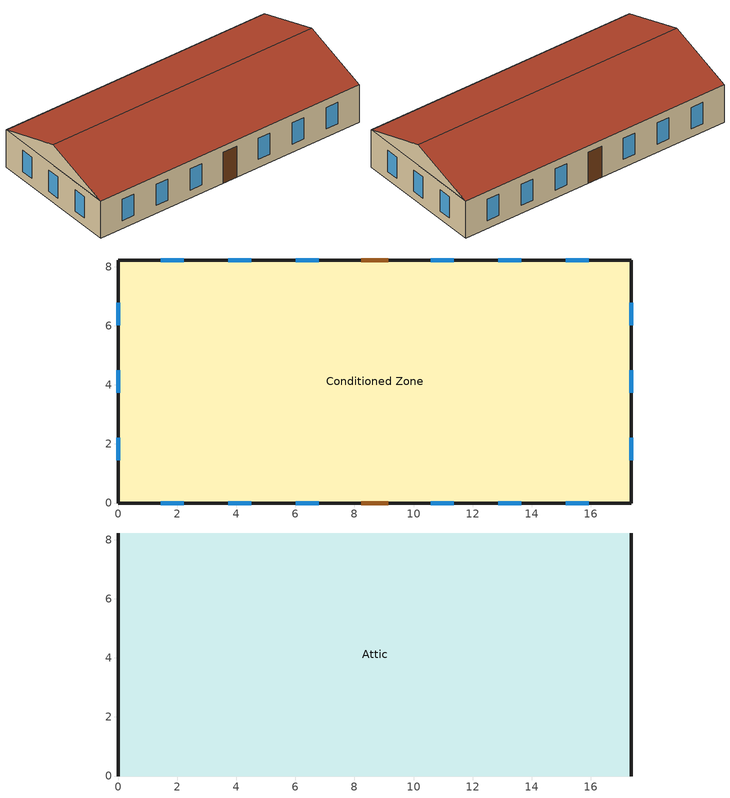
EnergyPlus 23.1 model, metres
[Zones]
Conditioned Zone
 floor outside (constr-floor): 0,8.23 17.37,8.23 17.37,0 0,0 z0
 wall outside (constr-wall): 0,0 17.37,0 17.37,8.23 0,8.23 0,0 z0:2.44
 window (wtype-window): 1.44,0 2.22,0 / 3.73,0 4.5,0 / 6.01,0 6.79,0 / 10.59,0 11.36,0 / 12.87,0 13.65,0 / 15.16,0 15.93,0 / 17.37,1.44 17.37,2.22 / 17.37,3.73 17.37,4.5 / 17.37,6.01 17.37,6.79 / 15.93,8.23 15.16,8.23 / 13.65,8.23 12.87,8.23 / 11.36,8.23 10.59,8.23 / 6.79,8.23 6.01,8.23 / 4.5,8.23 3.73,8.23 / 2.22,8.23 1.44,8.23 / 0,6.79 0,6.01 / 0,4.5 0,3.73 / 0,2.22 0,1.44 z0.53:1.91
 door (constr-door): 8.23,0 9.14,0 / 9.14,8.23 8.23,8.23 z0:2.03
Attic
 floor to Conditioned Zone (constr-ceiling): 0,8.23 17.37,8.23 17.37,0 0,0 z2.44
 wall outside (constr-gable): 17.37,0,2.44 17.37,8.23,2.44 17.37,4.11,3.81; 0,8.23,2.44 0,0,2.44 0,4.11,3.81
 roof outside (constr-roof): 0,4.11,3.81 0,0,2.44 17.37,0,2.44 17.37,4.11,3.81; 17.37,4.11,3.81 17.37,8.23,2.44 0,8.23,2.44 0,4.11,3.81
[Building]
HERS BESTEST Case L100A: 0
[Site:GroundReflectance]

[Site:Location]
Colorado Springs Colorado: 38.83388, -104.821, -7, 1873
[SizingPeriod:DesignDay]
Colorado.Springs.AP-Peterson. Ann Clg .4% Condns DB=>MWB: 7, 21, SummerDesignDay, 33.2, 17.1, DefaultMultipliers, , WetBulb, 14.7, , , , 4.9, 80647, 5.4, 140, No, No, No, ASHRAETau2017, , , 0.353, 2.392
Colorado.Springs.AP-Peterson. Ann Htg 99.6% Condns DB: 12, 21, WinterDesignDay, -16.2, 0, DefaultMultipliers, , WetBulb, -16.2, , , , , 80647, 3, 160, No, No, No, ASHRAEClearSky, , , , , 0
[Material]
mat-floor-core: Rough, 0.0889, 0.05093, 59.91, 1303.1, 0.9, 0.6, 0.6
mat-plywood34: Rough, 0.01905, 0.11544, 544.63, 1214.2, 0.9, 0.6, 0.6
mat-siding: Rough, 0.01118, 0.09415, 640.74, 1172.3, 0.9, 0.6, 0.6
mat-sheathing: Rough, 0.0127, 0.05469, 288.33, 1297.9, 0.9, 0.6, 0.6
mat-wall-core: Rough, 0.0889, 0.05966, 135.36, 1352.7, 0.9, 0.6, 0.6
mat-plasterboard: Rough, 0.0127, 0.16027, 800.92, 1088.6, 0.9, 0.6, 0.6
mat-door-core: Rough, 0.04445, 0.11579, 512.59, 1381.6, 0.9, 0.6, 0.6
mat-ceil-core: Rough, 0.15875, 0.05472, 59.91, 1303.1, 0.9, 0.6, 0.6
mat-plywood12: Rough, 0.0127, 0.11544, 544.63, 1214.2, 0.9, 0.6, 0.6
mat-shingle: Rough, 0.00635, 0.08186, 1121.29, 1256, 0.9, 0.6, 0.6
Added XPS 50mm: MediumRough, 0.05, 0.029, 35, 1400, 0.9, 0.6, 0.6
[Material:NoMass]
mat-carpet: Rough, 0.36631, 0.9, 0.6, 0.6
[Construction]
constr-floor: mat-floor-core, mat-plywood34, mat-carpet
constr-wall: mat-siding, Added XPS 50mm, mat-sheathing, mat-wall-core, mat-plasterboard
constr-door: mat-door-core
constr-ceiling: mat-ceil-core, mat-plasterboard
constr-gable: mat-siding, mat-plywood12
constr-roof: mat-shingle, mat-plywood12
wtype-window: wtype-window_glass
[WindowMaterial:Glazing]
wtype-window_glass: SpectralAverage, , 0.0029972, 0.837, 0.075, 0.075, 0.837, 0.075, 0.075, 0, 0.84, 0.84, 0.8402
[Zone]
Conditioned Zone: , , , , , , , 348.637, 142.978
Attic: , , , , , , , 98.0542, 142.978, , , No
[ZoneInfiltration:DesignFlowRate]
Conditioned Zone Infiltration: Conditioned Zone, Always On, AirChanges/Hour, , , , 0.67
Attic Infiltration: Attic, Always On, AirChanges/Hour, , , , 2.4
[ZoneControl:Thermostat]
Conditioned Zone Thermostat: Conditioned Zone, Control Type HeatingOnly, ThermostatSetpoint:SingleHeating, Conditioned Zone Setpoints
[ZoneHVAC:IdealLoadsAirSystem]
Conditioned Zone Ideal Loads: , Conditioned Zone Zone Inlet Node
[Zone equipment]
Conditioned Zone: Conditioned Zone Ideal Loads
[ElectricEquipment]
Conditioned Zone Equipment: Conditioned Zone, sch-gains, Watts/Area, , 11.926, , 0.1781, 0.57533
[ThermostatSetpoint:SingleHeating]
Conditioned Zone Setpoints: sch-sp-heating-1
[Schedule:Compact]
sch-sp-heating-1: Temperature, Through: 12/31, For: Monday Tuesday Wednesday Thursday Friday Saturday Sunday Holiday WinterDesignDay SummerDesignDay, Until: 24:00, 20, For: AllOtherDays, Until: 24:00, 20
Always On: OnOff, Through: 12/31, For: AllDays, Until: 24:00, 1
Control Type HeatingOnly: Control Type, Through: 12/31, For: AllDays, Until: 24:00, 1
[Schedule:Day:Hourly]
sch-gains day: Fraction, 0.2382, 0.2382, 0.2382, 0.2382, 0.2382, 0.398, 0.5, 1, 0.5834, 0.357, 0.357, 0.4762, 0.357, 0.2978, 0.3095, 0.3095, 0.4525, 0.4881, 0.5238, 0.8214, 0.8214, 0.8576, 0.8576, 0.7739
[Schedule:Week:Daily]
sch-gains week: sch-gains day, sch-gains day, sch-gains day, sch-gains day, sch-gains day, sch-gains day, sch-gains day, sch-gains day, sch-gains day, sch-gains day, sch-gains day, sch-gains day
[Schedule:Year]
sch-gains: Fraction, sch-gains week, 1, 1, 12, 31
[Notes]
IDF written by gbxml2idf 0.5 (M4) (no date here: the same input gives the same text)
gbXML: output8.assembled.gbxml (sha256 cc52cadb1e45cebe98754b1dd7b6a431626f2d61f3bc868566901d23bd00048d)
notes: output8.pipeline_notes.xml
every object carries its source: stated | derived | assumed | user | reference | EnergyPlus default
source: derived; EnergyPlus 23.1 (the schema in use)
source: derived; sizing only when an HVAC fragment with sizing objects is inserted (zone and system sizing; plant sizing only when it has Sizing:Plant); the weather-file run period is the simulation
source: stated; gbXML: bldg-1; North Axis = CADModelAzimuth of the gbXML; terrain, convergence and warm-up fields are left blank = EnergyPlus defaults
source: EnergyPlus default (schema)
source: EnergyPlus defaults (schema), written explicitly by the mid key explicit_default_objects; every field is blank: the model is the same as without the object
source: EnergyPlus defaults (schema), written explicitly by the mid key explicit_default_objects; every field is blank: the model is the same as without the object
source: EnergyPlus defaults (schema), written explicitly by the mid key explicit_default_objects; every field is blank: the model is the same as without the object
source: EnergyPlus defaults (schema), written explicitly by the mid key explicit_default_objects; every field is blank: the model is the same as without the object
source: derived; the gbXML polygons are counterclockwise seen from outside, in absolute coordinates
source: user (notes RunPeriod); no year (typical weather); the start day is a Friday as on 2021-01-01
source: derived (notes Holidays); 2021-01-01
source: derived (notes Holidays); 2021-01-18
source: derived (notes Holidays); 2021-02-15
source: derived (notes Holidays); 2021-05-31
source: derived (notes Holidays); 2021-07-04
source: derived (notes Holidays); 2021-09-06
source: derived (notes Holidays); 2021-10-11
source: derived (notes Holidays); 2021-11-11
source: derived (notes Holidays); 2021-11-25
source: derived (notes Holidays); 2021-12-25
source: stated (gbXML Surface ExposedFloor); gbXML: surf-sp-house-L1-floor-1
